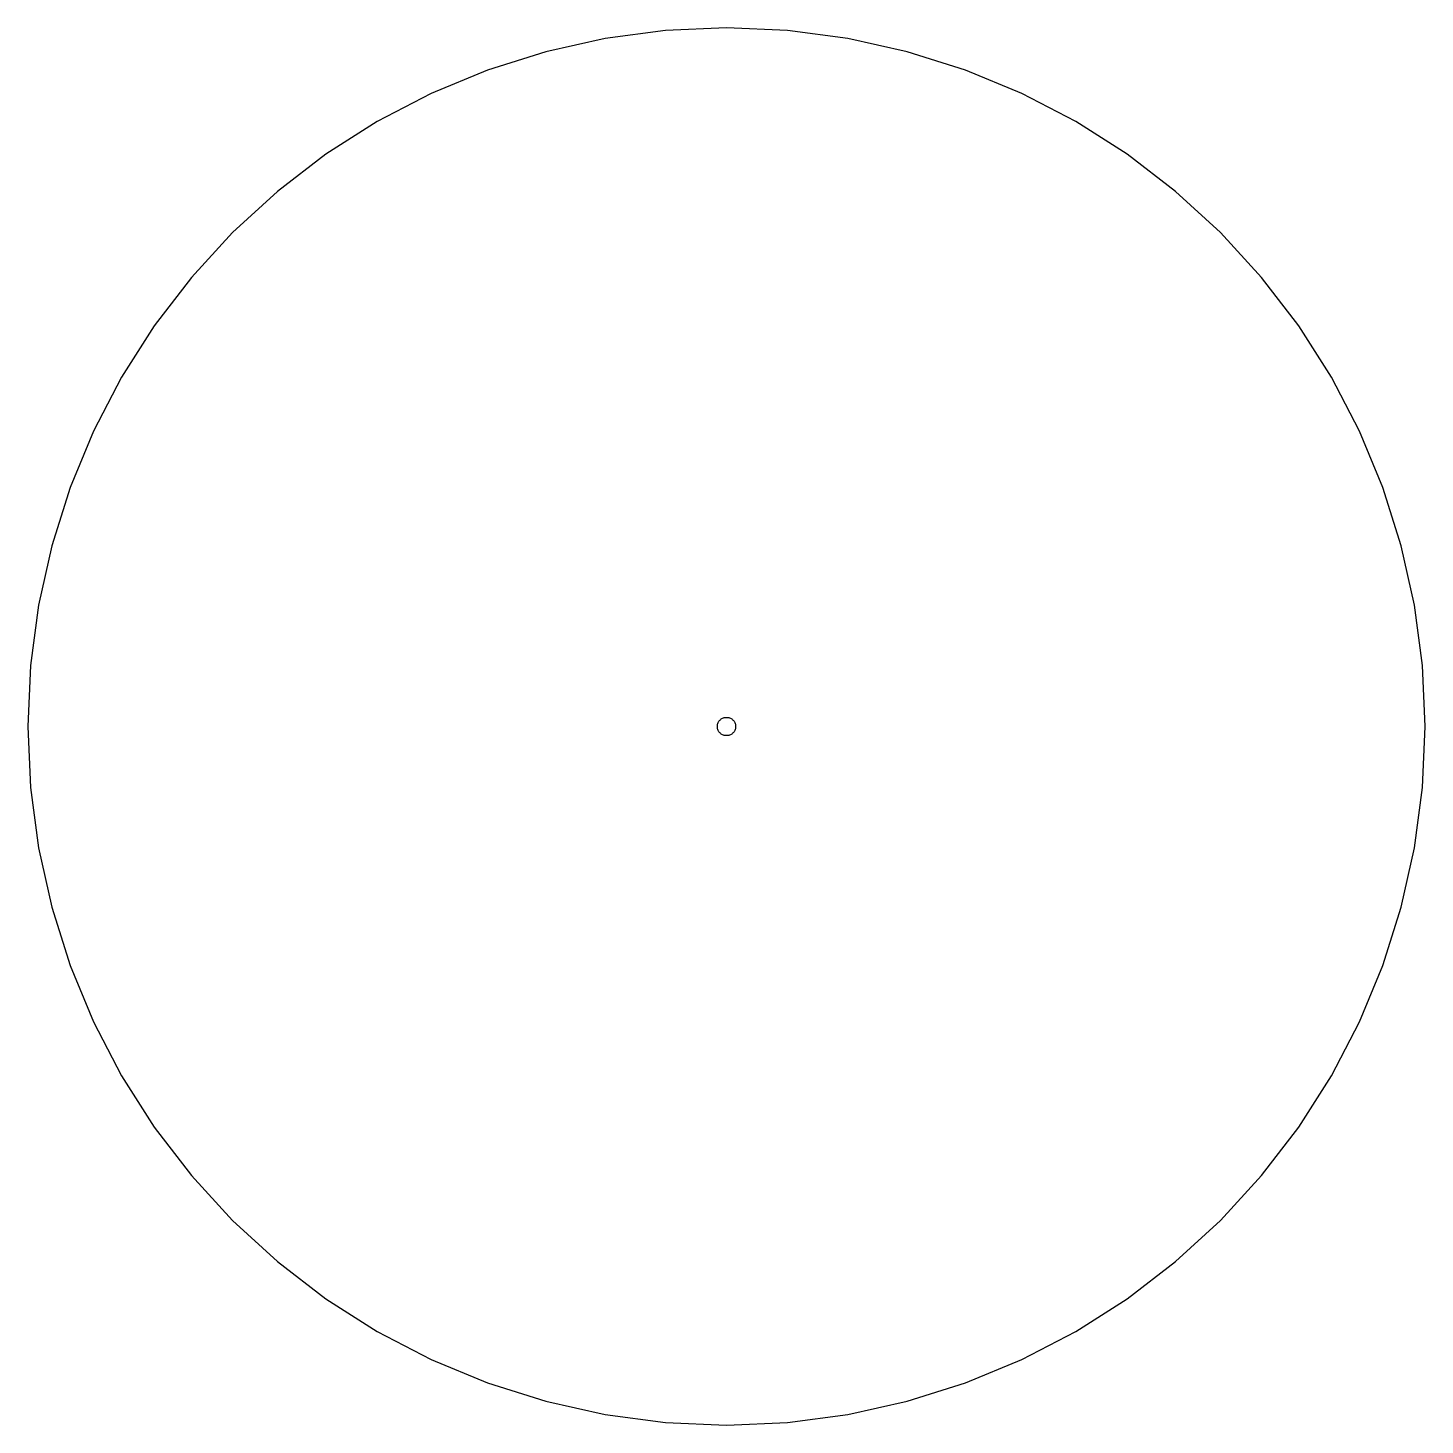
# Model space of a CAD drawing. Header units: metres. Extents: x -38.1 to 38.1, y -38.1 to 38.1.
import ezdxf

# ---------------------------------------------------------------- set-up
doc = ezdxf.new("R2010")
doc.units = ezdxf.units.M

msp = doc.modelspace()

# ---------------------------------------------------------------- linework, layer by layer
for p, q in [((0, 38.15), (-3.325, 38.005)), ((3.325, 38.005), (0, 38.15)), ((-6.625, 37.57), (-9.874, 36.85)), ((-3.325, 38.005), (-6.625, 37.57)), ((6.625, 37.57), (3.325, 38.005)), ((9.874, 36.85), (6.625, 37.57)), ((-9.874, 36.85), (-13.048, 35.849)), ((13.048, 35.849), (9.874, 36.85)), ((-13.048, 35.849), (-16.123, 34.576)), ((16.123, 34.576), (13.048, 35.849)), ((-16.123, 34.576), (-19.075, 33.039)), ((19.075, 33.039), (16.123, 34.576)), ((-19.075, 33.039), (-21.882, 31.251)), ((21.882, 31.251), (19.075, 33.039)), ((-21.882, 31.251), (-24.522, 29.225)), ((24.522, 29.225), (21.882, 31.251)), ((-24.522, 29.225), (-26.976, 26.976)), ((26.976, 26.976), (24.522, 29.225)), ((-26.976, 26.976), (-29.225, 24.522)), ((29.225, 24.522), (26.976, 26.976)), ((-29.225, 24.522), (-31.251, 21.882)), ((31.251, 21.882), (29.225, 24.522)), ((-31.251, 21.882), (-33.039, 19.075)), ((33.039, 19.075), (31.251, 21.882)), ((-33.039, 19.075), (-34.576, 16.123)), ((34.576, 16.123), (33.039, 19.075)), ((-34.576, 16.123), (-35.849, 13.048)), ((35.849, 13.048), (34.576, 16.123)), ((-35.849, 13.048), (-36.85, 9.874)), ((36.85, 9.874), (35.849, 13.048)), ((-36.85, 9.874), (-37.57, 6.625)), ((37.57, 6.625), (36.85, 9.874)), ((-37.57, 6.625), (-38.005, 3.325)), ((38.005, 3.325), (37.57, 6.625)), ((-38.005, 3.325), (-38.15, 0)), ((38.15, 0), (38.005, 3.325)), ((-38.15, 0), (-38.005, -3.325)), ((-0.5, 0), (-0.498, 0.044)), ((-0.498, -0.044), (-0.5, 0)), ((-0.498, 0.044), (-0.492, 0.087)), ((-0.492, 0.087), (-0.483, 0.129)), ((-0.483, 0.129), (-0.47, 0.171)), ((-0.47, 0.171), (-0.453, 0.211)), ((-0.453, 0.211), (-0.433, 0.25)), ((-0.433, 0.25), (-0.41, 0.287)), ((-0.41, 0.287), (-0.383, 0.321)), ((-0.383, 0.321), (-0.354, 0.354)), ((-0.354, 0.354), (-0.321, 0.383)), ((-0.321, 0.383), (-0.287, 0.41)), ((-0.287, 0.41), (-0.25, 0.433)), ((-0.25, 0.433), (-0.211, 0.453)), ((-0.211, 0.453), (-0.171, 0.47)), ((-0.171, 0.47), (-0.129, 0.483)), ((-0.129, 0.483), (-0.087, 0.492)), ((-0.087, 0.492), (-0.044, 0.498)), ((-0.044, 0.498), (0, 0.5)), ((0, 0.5), (0.044, 0.498)), ((0.044, 0.498), (0.087, 0.492)), ((0.087, 0.492), (0.129, 0.483)), ((0.129, 0.483), (0.171, 0.47)), ((0.171, 0.47), (0.211, 0.453)), ((0.211, 0.453), (0.25, 0.433)), ((0.25, 0.433), (0.287, 0.41)), ((0.287, 0.41), (0.321, 0.383)), ((0.321, 0.383), (0.354, 0.354)), ((0.354, 0.354), (0.383, 0.321)), ((0.383, 0.321), (0.41, 0.287)), ((0.41, 0.287), (0.433, 0.25)), ((0.433, 0.25), (0.453, 0.211)), ((0.453, 0.211), (0.47, 0.171)), ((0.47, 0.171), (0.483, 0.129)), ((0.483, 0.129), (0.492, 0.087)), ((0.492, 0.087), (0.498, 0.044)), ((0.498, 0.044), (0.5, 0)), ((0.5, 0), (0.498, -0.044)), ((38.005, -3.325), (38.15, 0)), ((-0.492, -0.087), (-0.498, -0.044)), ((-0.483, -0.129), (-0.492, -0.087)), ((-0.47, -0.171), (-0.483, -0.129)), ((-0.453, -0.211), (-0.47, -0.171)), ((-0.433, -0.25), (-0.453, -0.211)), ((-0.41, -0.287), (-0.433, -0.25)), ((-0.383, -0.321), (-0.41, -0.287)), ((-0.354, -0.354), (-0.383, -0.321)), ((-0.321, -0.383), (-0.354, -0.354)), ((-0.287, -0.41), (-0.321, -0.383)), ((-0.25, -0.433), (-0.287, -0.41)), ((-0.211, -0.453), (-0.25, -0.433)), ((-0.171, -0.47), (-0.211, -0.453)), ((-0.129, -0.483), (-0.171, -0.47)), ((-0.087, -0.492), (-0.129, -0.483)), ((-0.044, -0.498), (-0.087, -0.492)), ((0, -0.5), (-0.044, -0.498)), ((0.044, -0.498), (0, -0.5)), ((0.087, -0.492), (0.044, -0.498)), ((0.129, -0.483), (0.087, -0.492)), ((0.171, -0.47), (0.129, -0.483)), ((0.211, -0.453), (0.171, -0.47)), ((0.25, -0.433), (0.211, -0.453)), ((0.287, -0.41), (0.25, -0.433)), ((0.321, -0.383), (0.287, -0.41)), ((0.354, -0.354), (0.321, -0.383)), ((0.383, -0.321), (0.354, -0.354)), ((0.41, -0.287), (0.383, -0.321)), ((0.433, -0.25), (0.41, -0.287)), ((0.453, -0.211), (0.433, -0.25)), ((0.47, -0.171), (0.453, -0.211)), ((0.483, -0.129), (0.47, -0.171)), ((0.492, -0.087), (0.483, -0.129)), ((0.498, -0.044), (0.492, -0.087)), ((-38.005, -3.325), (-37.57, -6.625)), ((37.57, -6.625), (38.005, -3.325)), ((-37.57, -6.625), (-36.85, -9.874)), ((36.85, -9.874), (37.57, -6.625)), ((-36.85, -9.874), (-35.849, -13.048)), ((35.849, -13.048), (36.85, -9.874)), ((-35.849, -13.048), (-34.576, -16.123)), ((34.576, -16.123), (35.849, -13.048)), ((-34.576, -16.123), (-33.039, -19.075)), ((33.039, -19.075), (34.576, -16.123)), ((-33.039, -19.075), (-31.251, -21.882)), ((31.251, -21.882), (33.039, -19.075)), ((-31.251, -21.882), (-29.225, -24.522)), ((29.225, -24.522), (31.251, -21.882)), ((-29.225, -24.522), (-26.976, -26.976)), ((26.976, -26.976), (29.225, -24.522)), ((-26.976, -26.976), (-24.522, -29.225)), ((24.522, -29.225), (26.976, -26.976)), ((-24.522, -29.225), (-21.882, -31.251)), ((21.882, -31.251), (24.522, -29.225)), ((-21.882, -31.251), (-19.075, -33.039)), ((19.075, -33.039), (21.882, -31.251)), ((-19.075, -33.039), (-16.123, -34.576)), ((16.123, -34.576), (19.075, -33.039)), ((-16.123, -34.576), (-13.048, -35.849)), ((13.048, -35.849), (16.123, -34.576)), ((-13.048, -35.849), (-9.874, -36.85)), ((9.874, -36.85), (13.048, -35.849)), ((-9.874, -36.85), (-6.625, -37.57)), ((6.625, -37.57), (9.874, -36.85)), ((-6.625, -37.57), (-3.325, -38.005)), ((-3.325, -38.005), (0, -38.15)), ((0, -38.15), (3.325, -38.005)), ((3.325, -38.005), (6.625, -37.57))]:
    msp.add_line(p, q)

doc.saveas('drawing.dxf')
